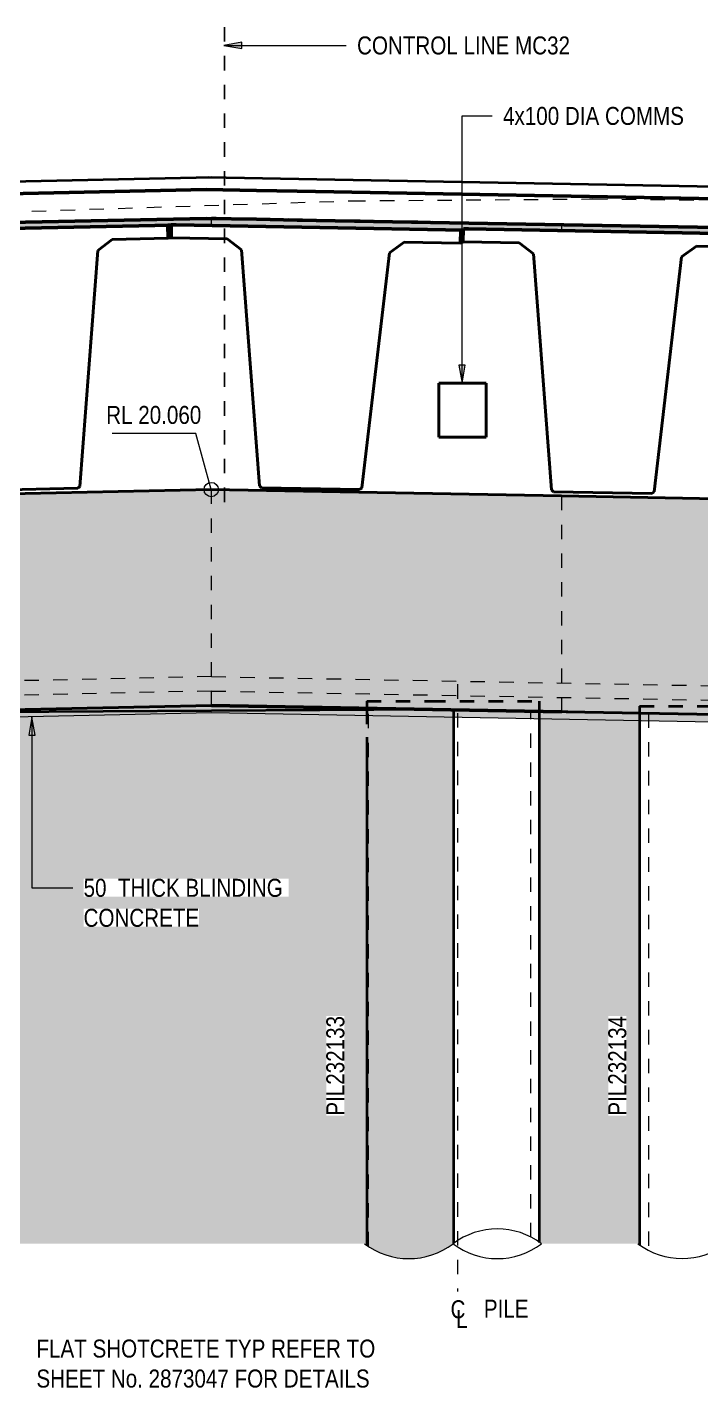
# Model space of a CAD drawing. Header units: metres. Extents: x -1140 to -1058, y 3 to 557.
# Drawn here: x -1077.38 to -1072.7, y 13.82 to 23.27 of the extents above; entities that cross this region are included whole.
import ezdxf

# ---------------------------------------------------------------- set-up
doc = ezdxf.new("R2010")
doc.units = ezdxf.units.M
doc.linetypes.add('JacobsCenter', pattern=[0.015, 0.009, -0.0015, 0.003, -0.0015])
doc.linetypes.add('JacobsDash_2_', pattern=[0.0045, 0.003, -0.0015])
for name, color, linetype, lineweight in [('A-ANNO-NOTE', 7, 'Continuous', 9), ('A-DETL', 7, 'Continuous', 13), ('A-DETL-GENF', 7, 'Continuous', 9), ('A-FLOR', 7, 'Continuous', 50), ('A-GENM', 7, 'Continuous', 35), ('A-GENM-HDLN', 7, 'JacobsDash_2_', 18), ('G-ANNO-DIMS', 7, 'Continuous', 9), ('G-ANNO-TEXT', 7, 'Continuous', 9), ('S-BEAM', 7, 'Continuous', 50), ('S-BEAM-HDLN', 7, 'JacobsDash_2_', 18), ('S-FNDN', 7, 'Continuous', 50), ('S-FNDN-HDLN', 7, 'JacobsDash_2_', 18), ('S-FNDN-IDEN', 7, 'Continuous', 18)]:
    doc.layers.add(name, color=color, linetype=linetype, lineweight=lineweight)
doc.styles.add('Arial Narrow', font='ARIALN.TTF', dxfattribs={"height": 0.125})

# ---------------------------------------------------------------- blocks, each defined once
blk = doc.blocks.new('01_SFO_FRP_Pile_CastInPlace_CS_BR08 - CAST-IN-PLACE PILE - 1200-9305886-DRG-2873064 - ABUTMENT B ELEVATION')
at = {"layer": 'S-FNDN', "lineweight": 35}
for p, q in [((-1118.1731, 18.5398), (-1118.1731, 18.5294)), ((-1116.9731, 14.8269), (-1116.9731, 18.5179))]:
    blk.add_line(p, q, dxfattribs=at)
at = {"layer": 'S-FNDN-HDLN', "lineweight": 35}
for p, q in [((-1118.1731, 18.5898), (-1118.1731, 18.5399)), ((-1118.1731, 18.5898), (-1117.7272, 18.5898)), ((-1117.7272, 18.5898), (-1116.9731, 18.5898)), ((-1116.9731, 18.5179), (-1116.9731, 18.5898)), ((-1118.1731, 18.5293), (-1118.1731, 14.8075))]:
    blk.add_line(p, q, dxfattribs=at)
blk = doc.blocks.new('01_SFO_FRP_Pile_CastInPlace_CS_BR08 - CAST-IN-PLACE PILE - 1200-8642087-DRG-2873064 - ABUTMENT B ELEVATION')
at = {"layer": 'S-FNDN', "lineweight": 35}
for p, q in [((-1116.2781, 18.5052), (-1116.2781, 14.8107)), ((-1115.0781, 14.8269), (-1115.0781, 18.4833))]:
    blk.add_line(p, q, dxfattribs=at)
at = {"layer": 'S-FNDN-HDLN', "lineweight": 35}
for p, q in [((-1116.2781, 18.5554), (-1116.2781, 18.5053)), ((-1116.2781, 18.5554), (-1115.8322, 18.5554)), ((-1115.8322, 18.5554), (-1115.0781, 18.5554)), ((-1115.0781, 18.4833), (-1115.0781, 18.5554))]:
    blk.add_line(p, q, dxfattribs=at)
blk = doc.blocks.new('06_SFR_GCT_Girder_SuperT_BR08Edge_CS - Super T - 1815-6269499-DRG-2873064 - ABUTMENT B ELEVATION')
at = {"layer": 'S-BEAM'}
for p, q in [((-1121.5648, 21.8553), (-1121.5298, 21.8562)), ((-1121.5298, 21.8562), (-1119.5322, 21.8972)), ((-1119.5322, 21.8971), (-1119.5554, 21.8965)), ((-1119.5536, 21.8065), (-1119.5554, 21.8965))]:
    blk.add_line(p, q, dxfattribs=at)
at = {"layer": 'S-BEAM-HDLN', "color": 8, "true_color": 0x808080}
blk.add_line((-1119.5523, 21.8067), (-1119.5537, 21.8067), dxfattribs=at)
blk = doc.blocks.new('06_SFR_GCT_Girder_SuperT_BR08Edge_CS - Super T - 1815-6269797-DRG-2873064 - ABUTMENT B ELEVATION')
at = {"layer": 'S-BEAM'}
for p, q in [((-1119.5321, 21.8996), (-1119.5339, 21.81)), ((-1119.5321, 21.8996), (-1119.4975, 21.9005)), ((-1119.4975, 21.9005), (-1117.5023, 21.8627)), ((-1117.5023, 21.8621), (-1117.5227, 21.8616))]:
    blk.add_line(p, q, dxfattribs=at)
at = {"layer": 'S-BEAM-HDLN', "color": 8, "true_color": 0x808080}
for p, q in [((-1119.4975, 21.8989), (-1119.4975, 21.9005)), ((-1117.5215, 21.7731), (-1117.5244, 21.7731))]:
    blk.add_line(p, q, dxfattribs=at)
blk = doc.blocks.new('20_SFR_WSC_ShotcreteWall_Flat_Datum - FlatWall_PileSize_1200-9242313-DRG-2873064 - ABUTMENT B ELEVATION')
at = {"layer": 'A-GENM', "linetype": 'JacobsDash_2_', "lineweight": 18, "true_color": 0x9ab29e}
blk.add_hatch(color=253, dxfattribs=at).paths.add_polyline_path([(-1117.9185, 14.7163), (-1117.8453, 14.7163), (-1117.7727, 14.7268), (-1117.7025, 14.7476), (-1117.6359, 14.7782), (-1117.5702, 14.8207), (-1117.5702, 18.5288), (-1117.7445, 18.532), (-1121.6421, 18.5082), (-1121.87, 18.5033), (-1121.8694, 14.818), (-1121.8079, 14.8579), (-1121.7413, 14.8885), (-1121.671, 14.9092), (-1121.5985, 14.9197), (-1121.5253, 14.9197), (-1121.4527, 14.9092), (-1121.3825, 14.8885), (-1121.3159, 14.8579), (-1121.2544, 14.818), (-1118.1894, 14.818), (-1118.1279, 14.7782), (-1118.0613, 14.7476), (-1117.991, 14.7268)])
at = {"layer": 'A-GENM', "color": 252, "true_color": 0x888888}
for p, q in [((-1121.87, 18.5033), (-1121.87, 14.8177)), ((-1117.7465, 18.532), (-1121.6421, 18.5082)), ((-1117.5702, 14.8207), (-1117.5702, 18.5288))]:
    blk.add_line(p, q, dxfattribs=at)
at = {"layer": 'A-GENM-HDLN', "color": 252, "true_color": 0x888888}
for p, q in [((-1121.6422, 18.5082), (-1121.87, 18.5068)), ((-1121.786, 18.5073), (-1121.87, 18.5068)), ((-1121.87, 18.5068), (-1121.87, 18.5034)), ((-1121.2786, 18.5104), (-1121.2786, 14.8337)), ((-1118.162, 14.8003), (-1118.162, 18.5294)), ((-1117.5702, 18.533), (-1117.7425, 18.532)), ((-1117.5702, 18.5288), (-1117.5702, 18.533))]:
    blk.add_line(p, q, dxfattribs=at)
blk = doc.blocks.new('05_SFO_BPE_Twin_Pedestal_Sq125_CS_BR08-ABUT_B - 525 Wide Pedestal _125L x 125W x20H_-V17-DRG-2873064 - ABUTMENT B ELEVATION')
at = {"layer": 'S-FNDN-HDLN', "lineweight": 35}
blk.add_line((-1118.5643, 20.0472), (-1118.564, 20.0472), dxfattribs=at)
blk = doc.blocks.new('CS_DET_Pile-Column_BreakLine - CS_Tubular BreakLine-V26-DRG-2873064 - ABUTMENT B ELEVATION')
at = {"layer": 'A-DETL-GENF', "lineweight": 18}
for centre, start, end in [((-1117.2669, 14.4106), 52.95733, 127.04267), ((-1117.8819, 15.2255), 232.95733, 307.04267), ((-1117.2669, 15.2255), 232.95733, 307.04267)]:
    blk.add_arc(centre, 0.5105, start, end, dxfattribs=at)
blk = doc.blocks.new('CS_DET_Pile-Column_BreakLine - CS_Tubular BreakLine-5381600-DRG-2873064 - ABUTMENT B ELEVATION')
at = {"layer": 'A-DETL-GENF', "lineweight": 18}
for centre, start, end in [((-1115.3706, 14.4123), 52.95733, 127.04267), ((-1115.9831, 15.2238), 232.95733, 307.04267), ((-1115.3706, 15.2238), 232.95733, 307.04267)]:
    blk.add_arc(centre, 0.5084, start, end, dxfattribs=at)
blk = doc.blocks.new('CS_Annot_Centreline Symbol1 - CS_Annot_Centreline Symbol 2-5069981-DRG-2873064 - ABUTMENT B ELEVATION')
at = {"layer": 'A-ANNO-NOTE', "char_height": 0.125, "attachment_point": 1, "style": 'Arial Narrow'}
for s, insert, width in [('C  ', (-1134.6589, 14.4254), 0.220464), ('L', (-1134.6199, 14.3587), 0.096202)]:
    blk.add_mtext(s, dxfattribs=dict(at, insert=insert, width=width))

msp = doc.modelspace()

# ---------------------------------------------------------------- hatches: boundary and pattern name
at = {"layer": 'A-DETL-GENF', "true_color": 0xc0c0c0}
h = msp.add_hatch(color=9, dxfattribs=at)
h.paths.add_polyline_path([(-1073.6658, 18.5151), (-1073.6658, 18.5151), (-1073.6658, 18.5151)])
h.paths.add_polyline_path([(-1074.5899, 18.532), (-1074.5899, 18.532), (-1074.6481, 18.533)])
h.paths.add_polyline_path([(-1076.1009, 18.5595), (-1076.0995, 18.5595), (-1076.0995, 20.0598), (-1076.1009, 20.0598), (-1076.1009, 18.5595)])
at = {"layer": 'A-DETL-GENF'}
h = msp.add_hatch(dxfattribs=at)
h.set_pattern_fill('FP_5', color=256, style=0, pattern_type=2)
h.set_pattern_definition([(0, (-1077.12741, 10.849), (0.4064, 0.1016), [0.01676, -0.28804, 0.01676, -0.28804, -1.626]), (0, (-1077.12741, 10.849), (0.4064, 0.1016), [-0.6096, 0.01676, -0.59284, 0.01676, -0.28804, -0.7112]), (0, (-1077.12741, 10.849), (0.4064, 0.1016), [-1.524, 0.01676, -0.18644, 0.01676, -0.49124]), (120, (-1076.97541, 10.9), (-0.2911882, 0.3011527), [0.01676, -0.28804, 0.01676, -0.28804, -1.626]), (120, (-1076.97541, 10.9), (-0.2911882, 0.3011527), [-0.6096, 0.01676, -0.59284, 0.01676, -0.28804, -0.7112]), (120, (-1076.97541, 10.9), (-0.2911882, 0.3011527), [-1.524, 0.01676, -0.18644, 0.01676, -0.49124]), (240, (-1076.92441, 11.103), (-0.1152118, -0.4027527), [0.01676, -0.28804, 0.01676, -1.914]), (240, (-1076.92441, 11.103), (-0.1152118, -0.4027527), [-0.32156, -0.28804, 0.01676, -0.59284, -1.016]), (240, (-1076.92441, 11.103), (-0.1152118, -0.4027527), [-1.219, 0.01676, -0.28804, 0.01676, -0.69444]), (240, (-1076.92441, 11.103), (-0.1152118, -0.4027527), [-1.541, -0.18644, 0.01676, -0.49124])])
h.paths.add_polyline_path([(-1090.669, 18.2453), (-1090.669, 18.2453), (-1090.6691, 18.2453)])
h.paths.add_polyline_path([(-1092.6678, 18.1538), (-1092.6678, 18.1538), (-1090.8659, 18.1924), (-1090.8659, 18.2413), (-1089.9407, 18.2603), (-1089.9406, 18.2123), (-1088.7409, 18.2381), (-1088.7409, 18.2876), (-1087.8157, 18.3069), (-1087.8156, 18.2579), (-1086.6159, 18.2837), (-1086.6159, 18.333), (-1085.6901, 18.3516), (-1085.6901, 18.3036), (-1084.4914, 18.3293), (-1084.4914, 18.3786), (-1083.5651, 18.398), (-1083.5651, 18.3492), (-1082.3664, 18.3749), (-1082.3664, 18.4234), (-1081.4401, 18.4435), (-1081.4401, 18.3948), (-1080.2414, 18.4206), (-1080.2412, 18.4702), (-1079.3155, 18.49), (-1079.3155, 18.4404), (-1078.7154, 18.4533), (-1078.7154, 18.5033), (-1092.6678, 18.2038)])
h.paths.add_polyline_path([(-1061.8893, 18.25), (-1061.8893, 18.3), (-1074.4156, 18.5288), (-1074.4156, 18.4788), (-1073.819, 18.4679), (-1073.819, 18.5177), (-1073.1227, 18.5049), (-1073.1227, 18.4552), (-1071.924, 18.4333), (-1071.924, 18.4828), (-1071.2277, 18.47), (-1071.2277, 18.4206), (-1070.029, 18.3987), (-1070.0288, 18.4477), (-1069.3327, 18.4352), (-1069.3323, 18.386), (-1068.134, 18.3641), (-1068.134, 18.412), (-1067.4377, 18.4002), (-1067.4377, 18.3514), (-1066.239, 18.3295), (-1066.239, 18.3787), (-1065.5427, 18.3663), (-1065.5421, 18.3168), (-1064.344, 18.2949), (-1064.3438, 18.3441), (-1063.6431, 18.3309), (-1063.6431, 18.2821), (-1062.4444, 18.2602)])
h.paths.add_polyline_path([(-1078.4876, 18.5082), (-1074.5899, 18.532), (-1076.1009, 18.5595), (-1078.4669, 18.5087)])
at = {"layer": 'A-GENM', "lineweight": 5, "true_color": 0x9ab29e}
msp.add_hatch(color=253, dxfattribs=at).paths.add_polyline_path([(-1073.1227, 14.8102), (-1073.1227, 18.505), (-1073.819, 18.5177), (-1073.819, 14.8273), (-1073.8048, 14.818), (-1073.1348, 14.818)])
at = {"layer": 'G-ANNO-TEXT'}
for points in [[(-1076.0125, 23.1463), (-1075.8875, 23.1243), (-1075.8875, 23.1684)], [(-1074.3575, 20.7992), (-1074.3355, 20.9242), (-1074.3796, 20.9242)], [(-1077.3458, 18.4781), (-1077.3678, 18.3531), (-1077.3238, 18.3531)]]:
    msp.add_hatch(color=256, dxfattribs=at).paths.add_polyline_path(points)
at = {"layer": 'S-BEAM', "lineweight": 5, "true_color": 0xc0c0c0}
for points in [[(-1079.4692, 21.8312), (-1078.4103, 21.8532), (-1078.4102, 21.8553), (-1078.3752, 21.8562), (-1076.3776, 21.8974), (-1076.3775, 21.8996), (-1076.3429, 21.9005), (-1076.1009, 21.8959), (-1076.1009, 21.9439), (-1076.1471, 21.9443), (-1079.4692, 21.8736), (-1079.4692, 21.8523)], [(-1073.6658, 21.8604), (-1073.6658, 21.8998), (-1076.0995, 21.9439), (-1076.0995, 21.8959), (-1074.3477, 21.8627), (-1074.3474, 21.8718), (-1074.3396, 21.872), (-1074.3131, 21.8727), (-1073.6658, 21.8604)], [(-1079.4692, 18.4871), (-1076.1009, 18.5595), (-1076.1009, 20.0598), (-1079.4692, 19.9875), (-1079.4692, 19.1306)], [(-1073.6658, 18.5151), (-1073.6658, 20.0154), (-1076.0995, 20.0594), (-1076.0995, 18.5595), (-1073.8076, 18.5177)], [(-1061.8887, 18.3), (-1061.8887, 19.8003), (-1073.6658, 20.0154), (-1073.6658, 18.5151), (-1062.6951, 18.3148)]]:
    msp.add_hatch(color=9, dxfattribs=at).paths.add_polyline_path(points)
h = msp.add_hatch(color=9, dxfattribs=at)
h.paths.add_polyline_path([(-1061.889, 19.8003), (-1061.8891, 21.4917), (-1061.8925, 21.4917), (-1061.8925, 19.8004), (-1061.89, 19.8003)])
h.paths.add_polyline_path([(-1064.1988, 21.5955), (-1064.1988, 21.5961), (-1064.2176, 21.5956)])
h.paths.add_polyline_path([(-1062.1773, 21.6484), (-1062.1773, 21.6893), (-1062.1762, 21.6893), (-1062.1762, 21.6915), (-1062.178, 21.6917), (-1073.6657, 21.8998), (-1073.6657, 21.8604), (-1072.304, 21.8349), (-1072.2833, 21.8355), (-1070.2742, 21.7977), (-1070.2535, 21.7983), (-1068.2571, 21.7605), (-1068.257, 21.7613), (-1068.2444, 21.7616), (-1068.2227, 21.7622), (-1066.2043, 21.7242), (-1066.193, 21.7245), (-1064.1839, 21.686), (-1064.1839, 21.6855), (-1064.1632, 21.686), (-1062.1787, 21.6484)])

# ---------------------------------------------------------------- linework, layer by layer
at = {"layer": 'A-DETL', "linetype": 'JacobsCenter', "lineweight": 25}
msp.add_line((-1076.0091, 23.273), (-1076.0091, 19.913), dxfattribs=at)
at = {"layer": 'A-DETL', "lineweight": 35}
for p, q in [((-1086.7934, 21.9991), (-1076.0973, 22.2315)), ((-1076.1226, 22.2302), (-1068.0147, 22.0814)), ((-1075.0185, 18.3392), (-1075.0185, 14.8062))]:
    msp.add_line(p, q, dxfattribs=at)
at = {"layer": 'A-DETL', "color": 8, "linetype": 'JacobsDash_2_', "lineweight": 18, "true_color": 0x808080}
for p, q in [((-1078.3459, 21.9619), (-1075.1276, 22.0667)), ((-1075.1276, 22.0667), (-1073.4477, 22.0796)), ((-1073.4477, 22.0796), (-1071.5278, 22.057))]:
    msp.add_line(p, q, dxfattribs=at)
at = {"layer": 'A-DETL', "lineweight": 40}
for p, q in [((-1076.4009, 21.8965), (-1078.4104, 21.8553)), ((-1076.3991, 21.8065), (-1076.4009, 21.8965)), ((-1076.3775, 21.8996), (-1076.3793, 21.81)), ((-1074.3681, 21.8616), (-1076.3775, 21.8996)), ((-1074.3698, 21.7716), (-1074.3681, 21.8616)), ((-1074.3475, 21.8718), (-1074.3493, 21.7822)), ((-1072.3382, 21.8338), (-1074.3475, 21.8718)), ((-1076.7884, 21.7985), (-1076.8885, 21.7215)), ((-1076.3991, 21.8065), (-1076.7884, 21.7985)), ((-1076.3793, 21.81), (-1076.3991, 21.8065)), ((-1075.9897, 21.8022), (-1076.3793, 21.81)), ((-1075.89, 21.7253), (-1075.9897, 21.8022)), ((-1074.7591, 21.7789), (-1074.8621, 21.7059)), ((-1074.3698, 21.7716), (-1074.7591, 21.7789)), ((-1074.3493, 21.7822), (-1074.3698, 21.7716)), ((-1073.9597, 21.7744), (-1074.3493, 21.7822)), ((-1073.8601, 21.6975), (-1073.9597, 21.7744)), ((-1072.7292, 21.7511), (-1072.8321, 21.6781)), ((-1072.3399, 21.7438), (-1072.7292, 21.7511)), ((-1076.8885, 21.7215), (-1077.0125, 20.0816)), ((-1075.7659, 20.0856), (-1075.89, 21.7253)), ((-1074.8621, 21.7059), (-1075.0529, 20.0721)), ((-1073.7359, 20.0578), (-1073.8601, 21.6975)), ((-1072.8321, 21.6781), (-1073.0229, 20.0443)), ((-1074.5188, 20.799), (-1074.1889, 20.799)), ((-1074.5188, 20.424), (-1074.5188, 20.799)), ((-1074.1889, 20.799), (-1074.1889, 20.424)), ((-1074.1889, 20.424), (-1074.5188, 20.424)), ((-1079.4692, 19.9875), (-1076.1002, 20.0598)), ((-1077.0267, 20.0683), (-1077.711, 20.0543)), ((-1077.0125, 20.0816), (-1077.0267, 20.0683)), ((-1076.1002, 20.0598), (-1073.6658, 20.0154)), ((-1075.7517, 20.0724), (-1075.7659, 20.0856)), ((-1075.0675, 20.0594), (-1075.7517, 20.0724)), ((-1075.0529, 20.0721), (-1075.0675, 20.0594)), ((-1073.7217, 20.0446), (-1073.7359, 20.0578)), ((-1073.0376, 20.0316), (-1073.7217, 20.0446)), ((-1073.6658, 20.0154), (-1061.8925, 19.8004)), ((-1073.0229, 20.0443), (-1073.0376, 20.0316)), ((-1092.6678, 18.2038), (-1076.0978, 18.5595)), ((-1076.0978, 18.5595), (-1061.8887, 18.3))]:
    msp.add_line(p, q, dxfattribs=at)
at = {"layer": 'A-DETL', "color": 164, "linetype": 'JacobsDash_2_', "lineweight": 9, "true_color": 0x002699}
for p, q in [((-1076.0981, 18.7596), (-1092.6721, 18.4037)), ((-1076.0981, 18.7596), (-1061.8851, 18.5)), ((-1076.0979, 18.6595), (-1092.67, 18.3037)), ((-1076.0979, 18.6595), (-1061.8869, 18.4))]:
    msp.add_line(p, q, dxfattribs=at)
at = {"layer": 'A-DETL', "linetype": 'JacobsCenter'}
msp.add_line((-1074.3883, 18.7061), (-1074.3883, 14.4873), dxfattribs=at)
at = {"layer": 'A-DETL', "lineweight": 18}
for p, q in [((-1076.0978, 18.5595), (-1092.6678, 18.2038)), ((-1061.8893, 18.3), (-1076.0978, 18.5595)), ((-1092.6678, 18.1538), (-1076.0978, 18.5095)), ((-1076.0978, 18.5095), (-1061.8893, 18.25))]:
    msp.add_line(p, q, dxfattribs=at)
at = {"layer": 'A-FLOR'}
for p, q in [((-1076.1355, 22.1445), (-1086.3155, 21.9279)), ((-1075.7861, 22.1382), (-1076.1355, 22.1445)), ((-1075.5025, 22.133), (-1075.7861, 22.1382)), ((-1065.4938, 21.952), (-1075.5025, 22.133)), ((-1086.3155, 21.7279), (-1076.1355, 21.9445)), ((-1076.1355, 21.9445), (-1075.7861, 21.9382)), ((-1075.7861, 21.9382), (-1075.5025, 21.933)), ((-1075.5025, 21.933), (-1065.4938, 21.752))]:
    msp.add_line(p, q, dxfattribs=at)
at = {"layer": 'A-GENM', "color": 252, "true_color": 0x888888, "flags": 128}
msp.add_lwpolyline([(-1073.1226, 18.505), (-1073.2183, 18.5067), (-1073.3182, 18.5085), (-1073.4196, 18.5104), (-1073.5216, 18.5123), (-1073.623, 18.5141), (-1073.7229, 18.5159), (-1073.8191, 18.5177)], dxfattribs=at)
at = {"layer": 'A-GENM-HDLN', "color": 252, "true_color": 0x888888}
for p, q in [((-1073.8789, 14.8637), (-1073.8789, 18.5188)), ((-1073.8201, 18.5177), (-1073.8201, 14.8279)), ((-1073.8191, 18.5177), (-1073.8201, 18.5177)), ((-1073.1211, 18.5049), (-1073.1226, 18.505)), ((-1073.1211, 14.8091), (-1073.1211, 18.5049)), ((-1073.0622, 18.5039), (-1073.0622, 14.7732))]:
    msp.add_line(p, q, dxfattribs=at)
at = {"layer": 'A-GENM-HDLN', "color": 252, "true_color": 0x888888, "flags": 128}
for points in [[(-1073.8789, 18.5188), (-1073.8505, 18.5183), (-1073.8308, 18.5179), (-1073.8201, 18.5177)], [(-1073.1211, 18.5049), (-1073.1104, 18.5047), (-1073.0907, 18.5044), (-1073.0622, 18.5039)]]:
    msp.add_lwpolyline(points, dxfattribs=at)
at = {"layer": 'G-ANNO-DIMS', "lineweight": 18}
for p, q in [((-1076.2069, 20.4498), (-1076.7893, 20.4498)), ((-1076.1002, 20.0598), (-1076.2069, 20.4498))]:
    msp.add_line(p, q, dxfattribs=at)
msp.add_circle((-1076.1002, 20.0598), 0.05, dxfattribs=at)
at = {"layer": 'G-ANNO-TEXT'}
for p, q in [((-1075.8875, 23.1684), (-1076.0125, 23.1463)), ((-1075.8875, 23.1243), (-1075.8875, 23.1684)), ((-1076.0125, 23.1463), (-1075.8875, 23.1243)), ((-1076.0125, 23.1463), (-1075.1619, 23.1463)), ((-1074.3575, 22.6565), (-1074.1476, 22.6565)), ((-1074.3575, 20.7992), (-1074.3575, 22.6565)), ((-1074.3355, 20.9242), (-1074.3796, 20.9242)), ((-1074.3796, 20.9242), (-1074.3575, 20.7992)), ((-1074.3575, 20.7992), (-1074.3355, 20.9242)), ((-1077.3458, 18.4781), (-1077.3678, 18.3531)), ((-1077.3238, 18.3531), (-1077.3458, 18.4781)), ((-1077.3458, 18.4781), (-1077.3458, 17.2919)), ((-1077.3678, 18.3531), (-1077.3238, 18.3531)), ((-1077.3458, 17.2919), (-1077.0623, 17.2919))]:
    msp.add_line(p, q, dxfattribs=at)
at = {"layer": 'S-BEAM'}
for p, q in [((-1074.3474, 21.8718), (-1074.3131, 21.8727)), ((-1074.3131, 21.8727), (-1072.3096, 21.8348)), ((-1076.0995, 18.5595), (-1073.6658, 18.5151))]:
    msp.add_line(p, q, dxfattribs=at)
at = {"layer": 'S-BEAM-HDLN', "color": 8, "true_color": 0x808080}
for p, q in [((-1076.0995, 21.8943), (-1076.0995, 21.9501)), ((-1073.6658, 21.9057), (-1076.0995, 21.9501)), ((-1074.3131, 21.8711), (-1074.3131, 21.8727)), ((-1073.6658, 21.9057), (-1073.6658, 21.8589)), ((-1076.0995, 18.5595), (-1076.0995, 20.0599)), ((-1073.6658, 20.0154), (-1073.6658, 18.5151))]:
    msp.add_line(p, q, dxfattribs=at)

# ---------------------------------------------------------------- block references
at = {"layer": 'A-ANNO-NOTE'}
msp.add_blockref('CS_Annot_Centreline Symbol1 - CS_Annot_Centreline Symbol 2-5069981-DRG-2873064 - ABUTMENT B ELEVATION', (60.2214, 0), dxfattribs=at)
at = {"layer": 'A-DETL-GENF'}
for name in ['CS_DET_Pile-Column_BreakLine - CS_Tubular BreakLine-V26-DRG-2873064 - ABUTMENT B ELEVATION', 'CS_DET_Pile-Column_BreakLine - CS_Tubular BreakLine-5381600-DRG-2873064 - ABUTMENT B ELEVATION']:
    msp.add_blockref(name, (43.1546, 0), dxfattribs=at)
at = {"layer": 'A-GENM-HDLN', "color": 252, "true_color": 0x888888}
msp.add_blockref('20_SFR_WSC_ShotcreteWall_Flat_Datum - FlatWall_PileSize_1200-9242313-DRG-2873064 - ABUTMENT B ELEVATION', (43.1546, 0), dxfattribs=at)
at = {"layer": 'S-BEAM-HDLN', "color": 8, "true_color": 0x808080}
for name in ['06_SFR_GCT_Girder_SuperT_BR08Edge_CS - Super T - 1815-6269499-DRG-2873064 - ABUTMENT B ELEVATION', '06_SFR_GCT_Girder_SuperT_BR08Edge_CS - Super T - 1815-6269797-DRG-2873064 - ABUTMENT B ELEVATION']:
    msp.add_blockref(name, (43.1546, 0), dxfattribs=at)
at = {"layer": 'S-FNDN-HDLN', "lineweight": 35}
for name in ['05_SFO_BPE_Twin_Pedestal_Sq125_CS_BR08-ABUT_B - 525 Wide Pedestal _125L x 125W x20H_-V17-DRG-2873064 - ABUTMENT B ELEVATION', '01_SFO_FRP_Pile_CastInPlace_CS_BR08 - CAST-IN-PLACE PILE - 1200-9305886-DRG-2873064 - ABUTMENT B ELEVATION', '01_SFO_FRP_Pile_CastInPlace_CS_BR08 - CAST-IN-PLACE PILE - 1200-8642087-DRG-2873064 - ABUTMENT B ELEVATION']:
    msp.add_blockref(name, (43.1546, 0), dxfattribs=at)

# ---------------------------------------------------------------- texts
at = {"layer": 'A-ANNO-NOTE', "insert": (-1074.2058, 14.43), "char_height": 0.125, "attachment_point": 1, "style": 'Arial Narrow', "bg_fill": 3, "box_fill_scale": 1, "bg_fill_color": 256, "bg_fill_true_color": 13158600, "bg_fill_transparency": 0}
msp.add_mtext('PILE', dxfattribs=at)
at = {"layer": 'G-ANNO-DIMS', "lineweight": 18, "insert": (-1076.8301, 20.641), "char_height": 0.125, "attachment_point": 1, "style": 'Arial Narrow', "bg_fill": 3, "box_fill_scale": 1, "bg_fill_color": 256, "bg_fill_true_color": 13158600, "bg_fill_transparency": 0}
msp.add_mtext('RL 20.060', dxfattribs=at)
at = {"layer": 'G-ANNO-TEXT', "char_height": 0.125, "attachment_point": 1, "style": 'Arial Narrow', "bg_fill": 3, "box_fill_scale": 1, "bg_fill_color": 256, "bg_fill_true_color": 13158600, "bg_fill_transparency": 0}
for s, insert in [('CONTROL LINE MC32', (-1075.0869, 23.2088)), ('4x100 DIA COMMS ', (-1074.0726, 22.719)), ('FLAT SHOTCRETE TYP REFER TO ', (-1077.315, 14.1523)), ('SHEET No. 2873047 FOR DETAILS', (-1077.315, 13.9439))]:
    msp.add_mtext(s, dxfattribs=dict(at, insert=insert))

# ---------------------------------------------------------------- next in the draw order: texts
for s, insert in [('50  THICK BLINDING ', (-1076.9873, 17.3544)), ('CONCRETE', (-1076.9873, 17.146))]:
    msp.add_mtext(s, dxfattribs=dict(at, insert=insert))
at = {"layer": 'S-FNDN-IDEN', "lineweight": 9, "char_height": 0.125, "attachment_point": 1, "rotation": 90, "style": 'Arial Narrow', "bg_fill": 3, "box_fill_scale": 1, "bg_fill_color": 256, "bg_fill_true_color": 13158600, "bg_fill_transparency": 0}
for s, insert in [('PIL232133', (-1075.3005, 15.7082)), ('PIL232134', (-1073.3414, 15.7084))]:
    msp.add_mtext(s, dxfattribs=dict(at, insert=insert))

doc.saveas('drawing.dxf')
